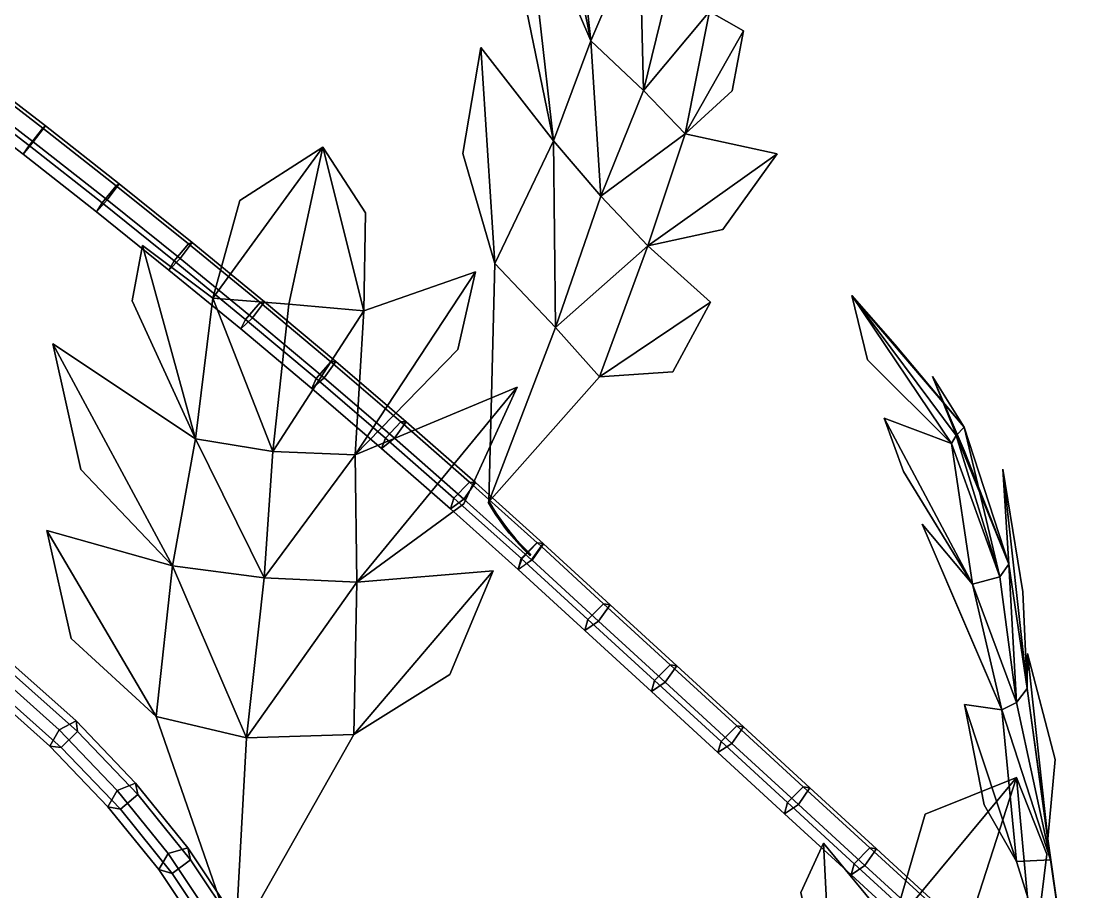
# Model space of a CAD drawing. Header units: metres. Extents: x -349 to 464, y -383 to 362.
# Drawn here: x -205.4 to -140.6, y 49.9 to 103.3 of the extents above; entities that cross this region are included whole.
import ezdxf

# ---------------------------------------------------------------- set-up
doc = ezdxf.new("R2010")
doc.units = ezdxf.units.M

msp = doc.modelspace()

# ---------------------------------------------------------------- linework, layer by layer
at = {"layer": 'Breeder_Leaf', "color": 3}
for points in [[(-170.5092, 102.0639, 264.1539), (-172.4238, 111.4343, 265.7854), (-171.8044, 114.1025, 267.9065)], [(-170.5092, 102.0639, 264.1539), (-171.8044, 114.1025, 267.9065), (-172.4238, 111.4343, 265.7854)], [(-170.5092, 102.0639, 264.1539), (-171.8044, 114.1025, 267.9065), (-167.5096, 109.044, 268.4097)], [(-170.5092, 102.0639, 264.1539), (-167.5096, 109.044, 268.4097), (-171.8044, 114.1025, 267.9065)], [(-172.7827, 95.9368, 259.7121), (-174.535, 111.4758, 260.6678), (-170.5092, 102.0639, 264.1539)], [(-172.7827, 95.9368, 259.7121), (-170.5092, 102.0639, 264.1539), (-174.535, 111.4758, 260.6678)], [(-172.7827, 95.9368, 259.7121), (-174.4127, 103.8518, 258.1812), (-174.535, 111.4758, 260.6678)], [(-172.7827, 95.9368, 259.7121), (-174.535, 111.4758, 260.6678), (-174.4127, 103.8518, 258.1812)], [(-170.5092, 102.0639, 264.1539), (-167.5096, 109.044, 268.4097), (-167.2649, 99.01799, 266.8513)], [(-170.5092, 102.0639, 264.1539), (-167.2649, 99.01799, 266.8513), (-167.5096, 109.044, 268.4097)], [(-167.5096, 109.044, 268.4097), (-165.4554, 106.4532, 271.7471), (-167.2649, 99.01799, 266.8513)], [(-167.5096, 109.044, 268.4097), (-167.2649, 99.01799, 266.8513), (-165.4554, 106.4532, 271.7471)], [(-167.2649, 99.01799, 266.8513), (-165.4554, 106.4532, 271.7471), (-163.2277, 103.8587, 274.945)], [(-167.2649, 99.01799, 266.8513), (-163.2277, 103.8587, 274.945), (-165.4554, 106.4532, 271.7471)], [(-167.2649, 99.01799, 266.8513), (-163.2277, 103.8587, 274.945), (-164.7286, 96.3611, 270.435)], [(-167.2649, 99.01799, 266.8513), (-164.7286, 96.3611, 270.435), (-163.2277, 103.8587, 274.945)], [(-163.2277, 103.8587, 274.945), (-161.1494, 102.661, 281.8307), (-164.7286, 96.3611, 270.435)], [(-163.2277, 103.8587, 274.945), (-164.7286, 96.3611, 270.435), (-161.1494, 102.661, 281.8307)], [(-161.1494, 102.661, 281.8307), (-161.8421, 98.9944, 278.5786), (-164.7286, 96.3611, 270.435)], [(-161.1494, 102.661, 281.8307), (-164.7286, 96.3611, 270.435), (-161.8421, 98.9944, 278.5786)], [(-172.7827, 95.9368, 259.7121), (-170.5092, 102.0639, 264.1539), (-169.8897, 92.5347, 263.4043)], [(-172.7827, 95.9368, 259.7121), (-169.8897, 92.5347, 263.4043), (-170.5092, 102.0639, 264.1539)], [(-170.5092, 102.0639, 264.1539), (-167.2649, 99.01799, 266.8513), (-169.8897, 92.5347, 263.4043)], [(-170.5092, 102.0639, 264.1539), (-169.8897, 92.5347, 263.4043), (-167.2649, 99.01799, 266.8513)], [(-176.3694, 88.4089, 255.4519), (-178.3441, 95.1545, 253.8791), (-177.2281, 101.6405, 255.4483)], [(-176.3694, 88.4089, 255.4519), (-177.2281, 101.6405, 255.4483), (-178.3441, 95.1545, 253.8791)], [(-176.3694, 88.4089, 255.4519), (-177.2281, 101.6405, 255.4483), (-172.7827, 95.9368, 259.7121)], [(-176.3694, 88.4089, 255.4519), (-172.7827, 95.9368, 259.7121), (-177.2281, 101.6405, 255.4483)], [(-169.8897, 92.5347, 263.4043), (-167.2649, 99.01799, 266.8513), (-164.7286, 96.3611, 270.435)], [(-169.8897, 92.5347, 263.4043), (-164.7286, 96.3611, 270.435), (-167.2649, 99.01799, 266.8513)], [(-176.3694, 88.4089, 255.4519), (-172.7827, 95.9368, 259.7121), (-172.6541, 84.494, 258.4033)], [(-176.3694, 88.4089, 255.4519), (-172.6541, 84.494, 258.4033), (-172.7827, 95.9368, 259.7121)], [(-172.7827, 95.9368, 259.7121), (-169.8897, 92.5347, 263.4043), (-172.6541, 84.494, 258.4033)], [(-172.7827, 95.9368, 259.7121), (-172.6541, 84.494, 258.4033), (-169.8897, 92.5347, 263.4043)], [(-169.8897, 92.5347, 263.4043), (-164.7286, 96.3611, 270.435), (-167.0103, 89.5067, 267.4249)], [(-169.8897, 92.5347, 263.4043), (-167.0103, 89.5067, 267.4249), (-164.7286, 96.3611, 270.435)], [(-164.7286, 96.3611, 270.435), (-159.0941, 95.1362, 279.6134), (-167.0103, 89.5067, 267.4249)], [(-164.7286, 96.3611, 270.435), (-167.0103, 89.5067, 267.4249), (-159.0941, 95.1362, 279.6134)], [(-193.6349, 86.2897, 352.2768), (-186.909, 95.5332, 355.8611), (-188.9927, 85.9202, 351.6582)], [(-193.6349, 86.2897, 352.2768), (-188.9927, 85.9202, 351.6582), (-186.909, 95.5332, 355.8611)], [(-193.6349, 86.2897, 352.2768), (-191.9812, 92.2794, 356.0591), (-186.909, 95.5332, 355.8611)], [(-193.6349, 86.2897, 352.2768), (-186.909, 95.5332, 355.8611), (-191.9812, 92.2794, 356.0591)], [(-188.9927, 85.9202, 351.6582), (-186.909, 95.5332, 355.8611), (-184.4023, 85.5271, 350.8244)], [(-188.9927, 85.9202, 351.6582), (-184.4023, 85.5271, 350.8244), (-186.909, 95.5332, 355.8611)], [(-186.909, 95.5332, 355.8611), (-184.3049, 91.5178, 353.8302), (-184.4023, 85.5271, 350.8244)], [(-186.909, 95.5332, 355.8611), (-184.4023, 85.5271, 350.8244), (-184.3049, 91.5178, 353.8302)], [(-159.0941, 95.1362, 279.6134), (-162.4104, 90.4967, 274.1893), (-167.0103, 89.5067, 267.4249)], [(-159.0941, 95.1362, 279.6134), (-167.0103, 89.5067, 267.4249), (-162.4104, 90.4967, 274.1893)], [(-172.6541, 84.494, 258.4033), (-169.8897, 92.5347, 263.4043), (-167.0103, 89.5067, 267.4249)], [(-172.6541, 84.494, 258.4033), (-167.0103, 89.5067, 267.4249), (-169.8897, 92.5347, 263.4043)], [(-194.7126, 77.6806, 353.02), (-198.5741, 86.1397, 355.7885), (-197.9419, 89.5226, 356.1866)], [(-194.7126, 77.6806, 353.02), (-197.9419, 89.5226, 356.1866), (-198.5741, 86.1397, 355.7885)], [(-194.7126, 77.6806, 353.02), (-197.9419, 89.5226, 356.1866), (-193.6349, 86.2897, 352.2768)], [(-194.7126, 77.6806, 353.02), (-193.6349, 86.2897, 352.2768), (-197.9419, 89.5226, 356.1866)], [(-172.6541, 84.494, 258.4033), (-167.0103, 89.5067, 267.4249), (-169.966, 81.4801, 263.6077)], [(-172.6541, 84.494, 258.4033), (-169.966, 81.4801, 263.6077), (-167.0103, 89.5067, 267.4249)], [(-167.0103, 89.5067, 267.4249), (-163.1676, 86.05843, 274.078), (-169.966, 81.4801, 263.6077)], [(-167.0103, 89.5067, 267.4249), (-169.966, 81.4801, 263.6077), (-163.1676, 86.05843, 274.078)], [(-176.3694, 88.4089, 255.4519), (-172.6541, 84.494, 258.4033), (-176.7498, 73.8105, 252.8835)], [(-176.3694, 88.4089, 255.4519), (-176.7498, 73.8105, 252.8835), (-172.6541, 84.494, 258.4033)], [(-184.4023, 85.5271, 350.8244), (-177.5614, 87.9014, 351.6785), (-184.9271, 76.697, 350.0763)], [(-184.4023, 85.5271, 350.8244), (-184.9271, 76.697, 350.0763), (-177.5614, 87.9014, 351.6785)], [(-177.5614, 87.9014, 351.6785), (-178.6487, 83.1442, 350.8498), (-184.9271, 76.697, 350.0763)], [(-177.5614, 87.9014, 351.6785), (-184.9271, 76.697, 350.0763), (-178.6487, 83.1442, 350.8498)], [(-194.7126, 77.6806, 353.02), (-193.6349, 86.2897, 352.2768), (-189.9636, 76.9092, 351.0375)], [(-194.7126, 77.6806, 353.02), (-189.9636, 76.9092, 351.0375), (-193.6349, 86.2897, 352.2768)], [(-193.6349, 86.2897, 352.2768), (-188.9927, 85.9202, 351.6582), (-189.9636, 76.9092, 351.0375)], [(-193.6349, 86.2897, 352.2768), (-189.9636, 76.9092, 351.0375), (-188.9927, 85.9202, 351.6582)], [(-148.4106, 77.3919, 256.1227), (-154.518, 86.4588, 261.0234), (-148.1323, 77.8809, 260.7867)], [(-148.4106, 77.3919, 256.1227), (-148.1323, 77.8809, 260.7867), (-154.518, 86.4588, 261.0234)], [(-148.4106, 77.3919, 256.1227), (-153.5508, 82.5206, 256.5616), (-154.518, 86.4588, 261.0234)], [(-148.4106, 77.3919, 256.1227), (-154.518, 86.4588, 261.0234), (-153.5508, 82.5206, 256.5616)], [(-148.1323, 77.8809, 260.7867), (-154.518, 86.4588, 261.0234), (-147.6351, 78.3893, 265.4144)], [(-148.1323, 77.8809, 260.7867), (-147.6351, 78.3893, 265.4144), (-154.518, 86.4588, 261.0234)], [(-154.518, 86.4588, 261.0234), (-151.8856, 83.4641, 264.3597), (-147.6351, 78.3893, 265.4144)], [(-154.518, 86.4588, 261.0234), (-147.6351, 78.3893, 265.4144), (-151.8856, 83.4641, 264.3597)], [(-189.9636, 76.9092, 351.0375), (-188.9927, 85.9202, 351.6582), (-184.4023, 85.5271, 350.8244)], [(-189.9636, 76.9092, 351.0375), (-184.4023, 85.5271, 350.8244), (-188.9927, 85.9202, 351.6582)], [(-163.1676, 86.05843, 274.078), (-165.4739, 81.7806, 269.1899), (-169.966, 81.4801, 263.6077)], [(-163.1676, 86.05843, 274.078), (-169.966, 81.4801, 263.6077), (-165.4739, 81.7806, 269.1899)], [(-189.9636, 76.9092, 351.0375), (-184.4023, 85.5271, 350.8244), (-184.9271, 76.697, 350.0763)], [(-189.9636, 76.9092, 351.0375), (-184.9271, 76.697, 350.0763), (-184.4023, 85.5271, 350.8244)], [(-176.7498, 73.8105, 252.8835), (-172.6541, 84.494, 258.4033), (-169.966, 81.4801, 263.6077)], [(-176.7498, 73.8105, 252.8835), (-169.966, 81.4801, 263.6077), (-172.6541, 84.494, 258.4033)], [(-196.1067, 69.9028, 353.0573), (-203.4404, 83.5041, 355.6386), (-194.7126, 77.6806, 353.02)], [(-196.1067, 69.9028, 353.0573), (-194.7126, 77.6806, 353.02), (-203.4404, 83.5041, 355.6386)], [(-196.1067, 69.9028, 353.0573), (-201.7207, 75.7989, 354.2257), (-203.4404, 83.5041, 355.6386)], [(-196.1067, 69.9028, 353.0573), (-203.4404, 83.5041, 355.6386), (-201.7207, 75.7989, 354.2257)], [(-147.6351, 78.3893, 265.4144), (-149.5843, 81.5055, 271.7117), (-144.9138, 69.998, 266.4083)], [(-147.6351, 78.3893, 265.4144), (-144.9138, 69.998, 266.4083), (-149.5843, 81.5055, 271.7117)], [(-149.5843, 81.5055, 271.7117), (-147.6347, 76.962, 271.4762), (-144.9138, 69.998, 266.4083)], [(-149.5843, 81.5055, 271.7117), (-144.9138, 69.998, 266.4083), (-147.6347, 76.962, 271.4762)], [(-184.9271, 76.697, 350.0763), (-175.0171, 80.8375, 348.614), (-184.8168, 68.8945, 350.6748)], [(-184.9271, 76.697, 350.0763), (-184.8168, 68.8945, 350.6748), (-175.0171, 80.8375, 348.614)], [(-175.0171, 80.8375, 348.614), (-178.2765, 73.7029, 349.261), (-184.8168, 68.8945, 350.6748)], [(-175.0171, 80.8375, 348.614), (-184.8168, 68.8945, 350.6748), (-178.2765, 73.7029, 349.261)], [(-147.1388, 68.7838, 256.4602), (-152.5473, 78.942, 251.1455), (-148.4106, 77.3919, 256.1227)], [(-147.1388, 68.7838, 256.4602), (-148.4106, 77.3919, 256.1227), (-152.5473, 78.942, 251.1455)], [(-147.1388, 68.7838, 256.4602), (-151.359, 75.688, 251.1074), (-152.5473, 78.942, 251.1455)], [(-147.1388, 68.7838, 256.4602), (-152.5473, 78.942, 251.1455), (-151.359, 75.688, 251.1074)], [(-148.4106, 77.3919, 256.1227), (-148.1323, 77.8809, 260.7867), (-145.4561, 69.219, 261.3651)], [(-148.4106, 77.3919, 256.1227), (-145.4561, 69.219, 261.3651), (-148.1323, 77.8809, 260.7867)], [(-145.4561, 69.219, 261.3651), (-148.1323, 77.8809, 260.7867), (-147.6351, 78.3893, 265.4144)], [(-145.4561, 69.219, 261.3651), (-147.6351, 78.3893, 265.4144), (-148.1323, 77.8809, 260.7867)], [(-145.4561, 69.219, 261.3651), (-147.6351, 78.3893, 265.4144), (-144.9138, 69.998, 266.4083)], [(-145.4561, 69.219, 261.3651), (-144.9138, 69.998, 266.4083), (-147.6351, 78.3893, 265.4144)], [(-196.1067, 69.9028, 353.0573), (-194.7126, 77.6806, 353.02), (-190.5016, 69.1663, 351.7859)], [(-196.1067, 69.9028, 353.0573), (-190.5016, 69.1663, 351.7859), (-194.7126, 77.6806, 353.02)], [(-194.7126, 77.6806, 353.02), (-189.9636, 76.9092, 351.0375), (-190.5016, 69.1663, 351.7859)], [(-194.7126, 77.6806, 353.02), (-190.5016, 69.1663, 351.7859), (-189.9636, 76.9092, 351.0375)], [(-147.1388, 68.7838, 256.4602), (-148.4106, 77.3919, 256.1227), (-145.4561, 69.219, 261.3651)], [(-147.1388, 68.7838, 256.4602), (-145.4561, 69.219, 261.3651), (-148.4106, 77.3919, 256.1227)], [(-190.5016, 69.1663, 351.7859), (-189.9636, 76.9092, 351.0375), (-184.9271, 76.697, 350.0763)], [(-190.5016, 69.1663, 351.7859), (-184.9271, 76.697, 350.0763), (-189.9636, 76.9092, 351.0375)], [(-190.5016, 69.1663, 351.7859), (-184.9271, 76.697, 350.0763), (-184.8168, 68.8945, 350.6748)], [(-190.5016, 69.1663, 351.7859), (-184.8168, 68.8945, 350.6748), (-184.9271, 76.697, 350.0763)], [(-144.9138, 69.998, 266.4083), (-145.2698, 75.8118, 275.5496), (-143.783, 62.3779, 267.7884)], [(-144.9138, 69.998, 266.4083), (-143.783, 62.3779, 267.7884), (-145.2698, 75.8118, 275.5496)], [(-145.2698, 75.8118, 275.5496), (-144.0401, 68.3137, 273.4977), (-143.783, 62.3779, 267.7884)], [(-145.2698, 75.8118, 275.5496), (-143.783, 62.3779, 267.7884), (-144.0401, 68.3137, 273.4977)], [(-197.1221, 60.6792, 354.3136), (-203.8119, 72.0548, 355.6015), (-196.1067, 69.9028, 353.0573)], [(-197.1221, 60.6792, 354.3136), (-196.1067, 69.9028, 353.0573), (-203.8119, 72.0548, 355.6015)], [(-197.1221, 60.6792, 354.3136), (-202.3215, 65.4565, 355.7351), (-203.8119, 72.0548, 355.6015)], [(-197.1221, 60.6792, 354.3136), (-203.8119, 72.0548, 355.6015), (-202.3215, 65.4565, 355.7351)], [(-145.3372, 61.09048, 256.3831), (-150.2082, 72.4556, 246.7627), (-147.1388, 68.7838, 256.4602)], [(-145.3372, 61.09048, 256.3831), (-147.1388, 68.7838, 256.4602), (-150.2082, 72.4556, 246.7627)], [(-145.3372, 61.09048, 256.3831), (-147.2848, 65.6382, 249.8125), (-150.2082, 72.4556, 246.7627)], [(-145.3372, 61.09048, 256.3831), (-150.2082, 72.4556, 246.7627), (-147.2848, 65.6382, 249.8125)], [(-197.1221, 60.6792, 354.3136), (-196.1067, 69.9028, 353.0573), (-191.5884, 59.3637, 351.9711)], [(-197.1221, 60.6792, 354.3136), (-191.5884, 59.3637, 351.9711), (-196.1067, 69.9028, 353.0573)], [(-196.1067, 69.9028, 353.0573), (-190.5016, 69.1663, 351.7859), (-191.5884, 59.3637, 351.9711)], [(-196.1067, 69.9028, 353.0573), (-191.5884, 59.3637, 351.9711), (-190.5016, 69.1663, 351.7859)], [(-184.8168, 68.8945, 350.6748), (-176.4776, 69.6016, 349.7376), (-185.0197, 59.5679, 351.5161)], [(-184.8168, 68.8945, 350.6748), (-185.0197, 59.5679, 351.5161), (-176.4776, 69.6016, 349.7376)], [(-176.4776, 69.6016, 349.7376), (-179.1369, 63.2425, 349.6942), (-185.0197, 59.5679, 351.5161)], [(-176.4776, 69.6016, 349.7376), (-185.0197, 59.5679, 351.5161), (-179.1369, 63.2425, 349.6942)], [(-144.4275, 61.5234, 262.0893), (-145.4561, 69.219, 261.3651), (-144.9138, 69.998, 266.4083)], [(-144.4275, 61.5234, 262.0893), (-144.9138, 69.998, 266.4083), (-145.4561, 69.219, 261.3651)], [(-144.4275, 61.5234, 262.0893), (-144.9138, 69.998, 266.4083), (-143.783, 62.3779, 267.7884)], [(-144.4275, 61.5234, 262.0893), (-143.783, 62.3779, 267.7884), (-144.9138, 69.998, 266.4083)], [(-191.5884, 59.3637, 351.9711), (-190.5016, 69.1663, 351.7859), (-184.8168, 68.8945, 350.6748)], [(-191.5884, 59.3637, 351.9711), (-184.8168, 68.8945, 350.6748), (-190.5016, 69.1663, 351.7859)], [(-191.5884, 59.3637, 351.9711), (-184.8168, 68.8945, 350.6748), (-185.0197, 59.5679, 351.5161)], [(-191.5884, 59.3637, 351.9711), (-185.0197, 59.5679, 351.5161), (-184.8168, 68.8945, 350.6748)], [(-147.1388, 68.7838, 256.4602), (-145.4561, 69.219, 261.3651), (-144.4275, 61.5234, 262.0893)], [(-147.1388, 68.7838, 256.4602), (-144.4275, 61.5234, 262.0893), (-145.4561, 69.219, 261.3651)], [(-145.3372, 61.09048, 256.3831), (-147.1388, 68.7838, 256.4602), (-144.4275, 61.5234, 262.0893)], [(-145.3372, 61.09048, 256.3831), (-144.4275, 61.5234, 262.0893), (-147.1388, 68.7838, 256.4602)], [(-143.783, 62.3779, 267.7884), (-143.7545, 64.5334, 275.9292), (-142.5243, 53.1897, 269.102)], [(-143.783, 62.3779, 267.7884), (-142.5243, 53.1897, 269.102), (-143.7545, 64.5334, 275.9292)], [(-143.7545, 64.5334, 275.9292), (-142.0773, 58.03127, 274.3735), (-142.5243, 53.1897, 269.102)], [(-143.7545, 64.5334, 275.9292), (-142.5243, 53.1897, 269.102), (-142.0773, 58.03127, 274.3735)], [(-142.3494, 51.8965, 262.645), (-144.4275, 61.5234, 262.0893), (-143.783, 62.3779, 267.7884)], [(-142.3494, 51.8965, 262.645), (-143.783, 62.3779, 267.7884), (-144.4275, 61.5234, 262.0893)], [(-142.3494, 51.8965, 262.645), (-143.783, 62.3779, 267.7884), (-142.5243, 53.1897, 269.102)], [(-142.3494, 51.8965, 262.645), (-142.5243, 53.1897, 269.102), (-143.783, 62.3779, 267.7884)], [(-144.4337, 51.7823, 256.8585), (-147.6129, 61.4056, 248.3087), (-145.3372, 61.09048, 256.3831)], [(-144.4337, 51.7823, 256.8585), (-145.3372, 61.09048, 256.3831), (-147.6129, 61.4056, 248.3087)], [(-144.4337, 51.7823, 256.8585), (-146.4163, 55.2588, 250.8702), (-147.6129, 61.4056, 248.3087)], [(-144.4337, 51.7823, 256.8585), (-147.6129, 61.4056, 248.3087), (-146.4163, 55.2588, 250.8702)], [(-145.3372, 61.09048, 256.3831), (-144.4275, 61.5234, 262.0893), (-142.3494, 51.8965, 262.645)], [(-145.3372, 61.09048, 256.3831), (-142.3494, 51.8965, 262.645), (-144.4275, 61.5234, 262.0893)], [(-144.4337, 51.7823, 256.8585), (-145.3372, 61.09048, 256.3831), (-142.3494, 51.8965, 262.645)], [(-144.4337, 51.7823, 256.8585), (-142.3494, 51.8965, 262.645), (-145.3372, 61.09048, 256.3831)], [(-197.1221, 60.6792, 354.3136), (-191.5884, 59.3637, 351.9711), (-192.2677, 46.7251, 353.0601)], [(-197.1221, 60.6792, 354.3136), (-192.2677, 46.7251, 353.0601), (-191.5884, 59.3637, 351.9711)], [(-192.2677, 46.7251, 353.0601), (-191.5884, 59.3637, 351.9711), (-185.0197, 59.5679, 351.5161)], [(-192.2677, 46.7251, 353.0601), (-185.0197, 59.5679, 351.5161), (-191.5884, 59.3637, 351.9711)], [(-152.0193, 47.7826, 311.6506), (-144.4455, 56.9386, 313.1777), (-147.7146, 46.754, 313.2258)], [(-152.0193, 47.7826, 311.6506), (-147.7146, 46.754, 313.2258), (-144.4455, 56.9386, 313.1777)], [(-152.0193, 47.7826, 311.6506), (-150.0227, 54.6994, 312.6943), (-144.4455, 56.9386, 313.1777)], [(-152.0193, 47.7826, 311.6506), (-144.4455, 56.9386, 313.1777), (-150.0227, 54.6994, 312.6943)], [(-147.7146, 46.754, 313.2258), (-144.4455, 56.9386, 313.1777), (-143.3964, 45.5986, 314.6185)], [(-147.7146, 46.754, 313.2258), (-143.3964, 45.5986, 314.6185), (-144.4455, 56.9386, 313.1777)], [(-144.4455, 56.9386, 313.1777), (-142.5704, 52.2472, 314.4039), (-143.3964, 45.5986, 314.6185)], [(-144.4455, 56.9386, 313.1777), (-143.3964, 45.5986, 314.6185), (-142.5704, 52.2472, 314.4039)], [(-140.559, 39.3962, 264.0295), (-142.3494, 51.8965, 262.645), (-142.5243, 53.1897, 269.102)], [(-140.559, 39.3962, 264.0295), (-142.5243, 53.1897, 269.102), (-142.3494, 51.8965, 262.645)], [(-155.6374, 40.923, 315.6111), (-157.6416, 49.8882, 312.4905), (-156.2458, 52.9224, 311.5702)], [(-155.6374, 40.923, 315.6111), (-156.2458, 52.9224, 311.5702), (-157.6416, 49.8882, 312.4905)], [(-155.6374, 40.923, 315.6111), (-156.2458, 52.9224, 311.5702), (-152.0193, 47.7826, 311.6506)], [(-155.6374, 40.923, 315.6111), (-152.0193, 47.7826, 311.6506), (-156.2458, 52.9224, 311.5702)], [(-144.4337, 51.7823, 256.8585), (-142.3494, 51.8965, 262.645), (-140.559, 39.3962, 264.0295)], [(-144.4337, 51.7823, 256.8585), (-140.559, 39.3962, 264.0295), (-142.3494, 51.8965, 262.645)]]:
    msp.add_3dface(points, dxfattribs=at)
at = {"layer": 'Breeder_Petiole', "color": 3}
for points in [[(-204.8908, 95.6352, 248.7337), (-209.3912, 99.09285, 248.7871), (-208.5637, 100.1731, 248.5602), (-204.0459, 96.7019, 248.5066)], [(-203.8901, 96.8479, 247.1436), (-208.445, 100.3485, 247.1969), (-209.1979, 99.3782, 246.5686), (-204.6372, 95.8728, 246.5157)], [(-204.0459, 96.7019, 248.5066), (-208.5637, 100.1731, 248.5602), (-208.445, 100.3485, 247.1969), (-203.8901, 96.8479, 247.1436)], [(-204.6372, 95.8728, 246.5157), (-209.1979, 99.3782, 246.5686), (-209.7891, 98.5941, 247.5376), (-205.2617, 95.115, 247.4848)], [(-205.2617, 95.115, 247.4848), (-209.7891, 98.5941, 247.5376), (-209.3912, 99.09285, 248.7871), (-204.8908, 95.6352, 248.7337)], [(-200.4287, 92.1304, 248.8678), (-204.8908, 95.6352, 248.7337), (-204.0459, 96.7019, 248.5066), (-199.5666, 93.1834, 248.6411)], [(-199.3741, 93.2997, 247.28), (-203.8901, 96.8479, 247.1436), (-204.6372, 95.8728, 246.5157), (-200.1153, 92.3197, 246.6528)], [(-199.5666, 93.1834, 248.6411), (-204.0459, 96.7019, 248.5066), (-203.8901, 96.8479, 247.1436), (-199.3741, 93.2997, 247.28)], [(-200.1153, 92.3197, 246.6528), (-204.6372, 95.8728, 246.5157), (-205.2617, 95.115, 247.4848), (-200.7729, 91.5886, 247.6204)], [(-200.7729, 91.5886, 247.6204), (-205.2617, 95.115, 247.4848), (-204.8908, 95.6352, 248.7337), (-200.4287, 92.1304, 248.8678)], [(-196.0102, 88.5829, 249.1891), (-200.4287, 92.1304, 248.8678), (-199.5666, 93.1834, 248.6411), (-195.1311, 89.6219, 248.9636)], [(-194.9022, 89.7081, 247.6059), (-199.3741, 93.2997, 247.28), (-200.1153, 92.3197, 246.6528), (-195.6377, 88.7233, 246.9796)], [(-195.1311, 89.6219, 248.9636), (-199.5666, 93.1834, 248.6411), (-199.3741, 93.2997, 247.28), (-194.9022, 89.7081, 247.6059)], [(-195.6377, 88.7233, 246.9796), (-200.1153, 92.3197, 246.6528), (-200.7729, 91.5886, 247.6204), (-196.328, 88.01915, 247.9444)], [(-196.328, 88.01915, 247.9444), (-200.7729, 91.5886, 247.6204), (-200.4287, 92.1304, 248.8678), (-196.0102, 88.5829, 249.1891)], [(-191.6406, 84.9967, 249.6973), (-196.0102, 88.5829, 249.1891), (-195.1311, 89.6219, 248.9636), (-190.7447, 86.02171, 249.4738)], [(-190.4798, 86.07764, 248.121), (-194.9022, 89.7081, 247.6059), (-195.6377, 88.7233, 246.9796), (-191.2097, 85.08782, 247.4959)], [(-190.7447, 86.02171, 249.4738), (-195.1311, 89.6219, 248.9636), (-194.9022, 89.7081, 247.6059), (-190.4798, 86.07764, 248.121)], [(-191.2097, 85.08782, 247.4959), (-195.6377, 88.7233, 246.9796), (-196.328, 88.01915, 247.9444), (-191.9324, 84.4109, 248.4564)], [(-191.9324, 84.4109, 248.4564), (-196.328, 88.01915, 247.9444), (-196.0102, 88.5829, 249.1891), (-191.6406, 84.9967, 249.6973)], [(-187.3252, 81.3765, 250.3918), (-191.6406, 84.9967, 249.6973), (-190.7447, 86.02171, 249.4738), (-186.4126, 82.3872, 250.1709)], [(-186.1123, 82.4125, 248.8246), (-190.4798, 86.07764, 248.121), (-191.2097, 85.08782, 247.4959), (-186.8366, 81.4177, 248.2009)], [(-186.4126, 82.3872, 250.1709), (-190.7447, 86.02171, 249.4738), (-190.4798, 86.07764, 248.121), (-186.1123, 82.4125, 248.8246)], [(-186.8366, 81.4177, 248.2009), (-191.2097, 85.08782, 247.4959), (-191.9324, 84.4109, 248.4564), (-187.5912, 80.7683, 249.1559)], [(-187.5912, 80.7683, 249.1559), (-191.9324, 84.4109, 248.4564), (-191.6406, 84.9967, 249.6973), (-187.3252, 81.3765, 250.3918)], [(-183.0691, 77.7264, 251.2717), (-187.3252, 81.3765, 250.3918), (-186.4126, 82.3872, 250.1709), (-182.14, 78.7228, 251.0542)], [(-181.8049, 78.7173, 249.716), (-186.1123, 82.4125, 248.8246), (-186.8366, 81.4177, 248.2009), (-182.5237, 77.7175, 249.0939)], [(-182.14, 78.7228, 251.0542), (-186.4126, 82.3872, 250.1709), (-186.1123, 82.4125, 248.8246), (-181.8049, 78.7173, 249.716)], [(-182.5237, 77.7175, 249.0939), (-186.8366, 81.4177, 248.2009), (-187.5912, 80.7683, 249.1559), (-183.3098, 77.09578, 250.0419)], [(-183.3098, 77.09578, 250.0419), (-187.5912, 80.7683, 249.1559), (-187.3252, 81.3765, 250.3918), (-183.0691, 77.7264, 251.2717)], [(-178.8774, 74.05114, 252.3361), (-183.0691, 77.7264, 251.2717), (-182.14, 78.7228, 251.0542), (-177.9322, 75.03308, 252.1227)], [(-177.5626, 74.9965, 250.794), (-181.8049, 78.7173, 249.716), (-182.5237, 77.7175, 249.0939), (-178.276, 73.9917, 250.1739)], [(-177.9322, 75.03308, 252.1227), (-182.14, 78.7228, 251.0542), (-181.8049, 78.7173, 249.716), (-177.5626, 74.9965, 250.794)], [(-179.0931, 73.3978, 251.1135), (-183.3098, 77.09578, 250.0419), (-183.0691, 77.7264, 251.2717), (-178.8774, 74.05114, 252.3361)], [(-178.276, 73.9917, 250.1739), (-182.5237, 77.7175, 249.0939), (-183.3098, 77.09578, 250.0419), (-179.0931, 73.3978, 251.1135)], [(-174.7262, 70.3283, 253.593), (-178.8774, 74.05114, 252.3361), (-177.9322, 75.03308, 252.1227), (-173.7809, 71.3102, 253.3795)], [(-173.4114, 71.2737, 252.0509), (-177.5626, 74.9965, 250.794), (-178.276, 73.9917, 250.1739), (-174.1248, 70.2688, 251.4308)], [(-173.7809, 71.3102, 253.3795), (-177.9322, 75.03308, 252.1227), (-177.5626, 74.9965, 250.794), (-173.4114, 71.2737, 252.0509)], [(-174.9419, 69.6749, 252.3704), (-179.0931, 73.3978, 251.1135), (-178.8774, 74.05114, 252.3361), (-174.7262, 70.3283, 253.593)], [(-174.1248, 70.2688, 251.4308), (-178.276, 73.9917, 250.1739), (-179.0931, 73.3978, 251.1135), (-174.9419, 69.6749, 252.3704)], [(-176.5362, 73.436, 252.6909), (-176.7614, 73.8183, 252.848), (-176.7833, 73.7932, 252.8777), (-176.5585, 73.4117, 252.7209)], [(-176.5585, 73.4117, 252.7209), (-176.7833, 73.7932, 252.8777), (-176.7585, 73.7922, 252.9157), (-176.5354, 73.4134, 252.7599)], [(-176.4998, 73.4525, 252.7107), (-176.7237, 73.8327, 252.867), (-176.7614, 73.8183, 252.848), (-176.5362, 73.436, 252.6909)], [(-176.5354, 73.4134, 252.7599), (-176.7585, 73.7922, 252.9157), (-176.7219, 73.8166, 252.9086), (-176.4993, 73.4387, 252.7531)], [(-176.4993, 73.4387, 252.7531), (-176.7219, 73.8166, 252.9086), (-176.7237, 73.8327, 252.867), (-176.4998, 73.4525, 252.7107)], [(-176.2927, 73.05398, 252.5629), (-176.5362, 73.436, 252.6909), (-176.5585, 73.4117, 252.7209), (-176.3158, 73.03031, 252.5934)], [(-176.3158, 73.03031, 252.5934), (-176.5585, 73.4117, 252.7209), (-176.5354, 73.4134, 252.7599), (-176.2943, 73.03474, 252.6335)], [(-176.2575, 73.07286, 252.5835), (-176.4998, 73.4525, 252.7107), (-176.5362, 73.436, 252.6909), (-176.2927, 73.05398, 252.5629)], [(-176.2943, 73.03474, 252.6335), (-176.5354, 73.4134, 252.7599), (-176.4993, 73.4387, 252.7531), (-176.2585, 73.06104, 252.6269)], [(-176.2585, 73.06104, 252.6269), (-176.4993, 73.4387, 252.7531), (-176.4998, 73.4525, 252.7107), (-176.2575, 73.07286, 252.5835)], [(-176.0323, 72.6742, 252.4651), (-176.2927, 73.05398, 252.5629), (-176.3158, 73.03031, 252.5934), (-176.0561, 72.6512, 252.496)], [(-176.0561, 72.6512, 252.496), (-176.3158, 73.03031, 252.5934), (-176.2943, 73.03474, 252.6335), (-176.0364, 72.6583, 252.537)], [(-176.0364, 72.6583, 252.537), (-176.2943, 73.03474, 252.6335), (-176.2585, 73.06104, 252.6269), (-176.0008, 72.6857, 252.5305)], [(-175.9983, 72.6954, 252.4863), (-176.2575, 73.07286, 252.5835), (-176.2927, 73.05398, 252.5629), (-176.0323, 72.6742, 252.4651)], [(-176.0008, 72.6857, 252.5305), (-176.2585, 73.06104, 252.6269), (-176.2575, 73.07286, 252.5835), (-175.9983, 72.6954, 252.4863)], [(-175.7562, 72.2988, 252.3979), (-176.0323, 72.6742, 252.4651), (-176.0561, 72.6512, 252.496), (-175.7809, 72.2764, 252.4291)], [(-175.7809, 72.2764, 252.4291), (-176.0561, 72.6512, 252.496), (-176.0364, 72.6583, 252.537), (-175.763, 72.2864, 252.4708)], [(-175.763, 72.2864, 252.4708), (-176.0364, 72.6583, 252.537), (-176.0008, 72.6857, 252.5305), (-175.7278, 72.3147, 252.4643)], [(-175.7236, 72.3224, 252.4195), (-175.9983, 72.6954, 252.4863), (-176.0323, 72.6742, 252.4651), (-175.7562, 72.2988, 252.3979)], [(-175.7278, 72.3147, 252.4643), (-176.0008, 72.6857, 252.5305), (-175.9983, 72.6954, 252.4863), (-175.7236, 72.3224, 252.4195)], [(-175.4661, 71.9298, 252.3616), (-175.7562, 72.2988, 252.3979), (-175.7809, 72.2764, 252.4291), (-175.4915, 71.908, 252.3932)], [(-175.4915, 71.908, 252.3932), (-175.7809, 72.2764, 252.4291), (-175.763, 72.2864, 252.4708), (-175.4758, 71.9207, 252.4353)], [(-175.4758, 71.9207, 252.4353), (-175.763, 72.2864, 252.4708), (-175.7278, 72.3147, 252.4643), (-175.4409, 71.9501, 252.4289)], [(-175.435, 71.9557, 252.3836), (-175.7236, 72.3224, 252.4195), (-175.7562, 72.2988, 252.3979), (-175.4661, 71.9298, 252.3616)], [(-175.4409, 71.9501, 252.4289), (-175.7278, 72.3147, 252.4643), (-175.7236, 72.3224, 252.4195), (-175.435, 71.9557, 252.3836)], [(-175.1761, 71.5635, 252.4308), (-175.4758, 71.9207, 252.4353), (-175.4409, 71.9501, 252.4289), (-175.1416, 71.5938, 252.4243)], [(-175.1338, 71.5974, 252.3787), (-175.435, 71.9557, 252.3836), (-175.4661, 71.9298, 252.3616), (-175.1634, 71.5693, 252.3566)], [(-175.1416, 71.5938, 252.4243), (-175.4409, 71.9501, 252.4289), (-175.435, 71.9557, 252.3836), (-175.1338, 71.5974, 252.3787)], [(-175.1634, 71.5693, 252.3566), (-175.4661, 71.9298, 252.3616), (-175.4915, 71.908, 252.3932), (-175.1897, 71.5481, 252.3884)], [(-175.1897, 71.5481, 252.3884), (-175.4915, 71.908, 252.3932), (-175.4758, 71.9207, 252.4353), (-175.1761, 71.5635, 252.4308)], [(-174.8498, 71.219, 252.3828), (-175.1634, 71.5693, 252.3566), (-175.1897, 71.5481, 252.3884), (-174.8771, 71.1984, 252.4147)], [(-174.8771, 71.1984, 252.4147), (-175.1897, 71.5481, 252.3884), (-175.1761, 71.5635, 252.4308), (-174.8657, 71.2165, 252.4572)], [(-174.8657, 71.2165, 252.4572), (-175.1761, 71.5635, 252.4308), (-175.1416, 71.5938, 252.4243), (-174.8317, 71.2479, 252.4505)], [(-174.8219, 71.2494, 252.4048), (-175.1338, 71.5974, 252.3787), (-175.1634, 71.5693, 252.3566), (-174.8498, 71.219, 252.3828)], [(-174.8317, 71.2479, 252.4505), (-175.1416, 71.5938, 252.4243), (-175.1338, 71.5974, 252.3787), (-174.8219, 71.2494, 252.4048)], [(-170.6787, 66.6156, 255.0235), (-174.7551, 70.3549, 253.5836), (-173.794, 71.3223, 253.375), (-169.7176, 67.5831, 254.8148)], [(-169.7176, 67.5831, 254.8148), (-173.794, 71.3223, 253.375), (-173.3907, 71.2546, 252.0574), (-169.3143, 67.5154, 253.4973)], [(-174.5271, 70.881, 252.4402), (-174.8498, 71.219, 252.3828), (-174.8771, 71.1984, 252.4147), (-174.5552, 70.861, 252.4721)], [(-174.5552, 70.861, 252.4721), (-174.8771, 71.1984, 252.4147), (-174.8657, 71.2165, 252.4572), (-174.5462, 70.8817, 252.5144)], [(-174.5462, 70.8817, 252.5144), (-174.8657, 71.2165, 252.4572), (-174.8317, 71.2479, 252.4505), (-174.5127, 70.914, 252.5075)], [(-174.5009, 70.9136, 252.4619), (-174.8219, 71.2494, 252.4048), (-174.8498, 71.219, 252.3828), (-174.5271, 70.881, 252.4402)], [(-174.5127, 70.914, 252.5075), (-174.8317, 71.2479, 252.4505), (-174.8219, 71.2494, 252.4048), (-174.5009, 70.9136, 252.4619)], [(-174.2273, 70.5388, 252.5599), (-174.5552, 70.861, 252.4721), (-174.5462, 70.8817, 252.5144), (-174.2182, 70.5597, 252.6024)], [(-174.1989, 70.559, 252.5277), (-174.5271, 70.881, 252.4402), (-174.5552, 70.861, 252.4721), (-174.2273, 70.5388, 252.5599)], [(-174.2182, 70.5597, 252.6024), (-174.5462, 70.8817, 252.5144), (-174.5127, 70.914, 252.5075), (-174.1844, 70.5923, 252.5955)], [(-174.1725, 70.5918, 252.5495), (-174.5009, 70.9136, 252.4619), (-174.5271, 70.881, 252.4402), (-174.1989, 70.559, 252.5277)], [(-174.1844, 70.5923, 252.5955), (-174.5127, 70.914, 252.5075), (-174.5009, 70.9136, 252.4619), (-174.1725, 70.5918, 252.5495)], [(-169.3143, 67.5154, 253.4973), (-173.3907, 71.2546, 252.0574), (-174.0988, 70.2447, 251.4394), (-170.0224, 66.5055, 252.8793)], [(-170.87, 65.9396, 253.8092), (-174.9463, 69.6789, 252.3693), (-174.7551, 70.3549, 253.5836), (-170.6787, 66.6156, 255.0235)], [(-170.0224, 66.5055, 252.8793), (-174.0988, 70.2447, 251.4394), (-174.9463, 69.6789, 252.3693), (-170.87, 65.9396, 253.8092)], [(-166.6024, 62.8763, 256.4633), (-170.6787, 66.6156, 255.0235), (-169.7176, 67.5831, 254.8148), (-165.6413, 63.8438, 256.2547)], [(-165.238, 63.7761, 254.9371), (-169.3143, 67.5154, 253.4973), (-170.0224, 66.5055, 252.8793), (-165.9461, 62.7662, 254.3191)], [(-165.6413, 63.8438, 256.2547), (-169.7176, 67.5831, 254.8148), (-169.3143, 67.5154, 253.4973), (-165.238, 63.7761, 254.9371)], [(-166.7936, 62.2003, 255.249), (-170.87, 65.9396, 253.8092), (-170.6787, 66.6156, 255.0235), (-166.6024, 62.8763, 256.4633)], [(-165.9461, 62.7662, 254.3191), (-170.0224, 66.5055, 252.8793), (-170.87, 65.9396, 253.8092), (-166.7936, 62.2003, 255.249)], [(-202.0129, 60.4079, 361.4095), (-206.0659, 64.02102, 363.364), (-207.0095, 63.3803, 362.5879), (-203.0519, 59.8561, 360.6889)], [(-201.9256, 59.7479, 362.6177), (-206.0257, 63.4012, 364.5959), (-206.0659, 64.02102, 363.364), (-202.0129, 60.4079, 361.4095)], [(-162.5261, 59.1371, 257.9032), (-166.6024, 62.8763, 256.4633), (-165.6413, 63.8438, 256.2547), (-161.5649, 60.1045, 257.6945)], [(-161.1616, 60.03684, 256.377), (-165.238, 63.7761, 254.9371), (-165.9461, 62.7662, 254.3191), (-161.8698, 59.02693, 255.759)], [(-161.5649, 60.1045, 257.6945), (-165.6413, 63.8438, 256.2547), (-165.238, 63.7761, 254.9371), (-161.1616, 60.03684, 256.377)], [(-203.0519, 59.8561, 360.6889), (-207.0095, 63.3803, 362.5879), (-207.5612, 62.3586, 363.3329), (-203.6165, 58.8498, 361.4452)], [(-202.9317, 58.7704, 362.6402), (-206.9637, 62.3583, 364.5764), (-206.0257, 63.4012, 364.5959), (-201.9256, 59.7479, 362.6177)], [(-162.7173, 58.461, 256.6889), (-166.7936, 62.2003, 255.249), (-166.6024, 62.8763, 256.4633), (-162.5261, 59.1371, 257.9032)], [(-203.6165, 58.8498, 361.4452), (-207.5612, 62.3586, 363.3329), (-206.9637, 62.3583, 364.5764), (-202.9317, 58.7704, 362.6402)], [(-161.8698, 59.02693, 255.759), (-165.9461, 62.7662, 254.3191), (-166.7936, 62.2003, 255.249), (-162.7173, 58.461, 256.6889)], [(-198.3687, 56.599, 359.0613), (-202.0129, 60.4079, 361.4095), (-203.0519, 59.8561, 360.6889), (-199.4925, 56.1403, 358.4057)], [(-198.2392, 55.8965, 360.2415), (-201.9256, 59.7479, 362.6177), (-202.0129, 60.4079, 361.4095), (-198.3687, 56.599, 359.0613)], [(-199.4925, 56.1403, 358.4057), (-203.0519, 59.8561, 360.6889), (-203.6165, 58.8498, 361.4452), (-200.0681, 55.15, 359.1746)], [(-199.3053, 54.9874, 360.3126), (-202.9317, 58.7704, 362.6402), (-201.9256, 59.7479, 362.6177), (-198.2392, 55.8965, 360.2415)], [(-158.4497, 55.3978, 259.343), (-162.5261, 59.1371, 257.9032), (-161.5649, 60.1045, 257.6945), (-157.4886, 56.3652, 259.1344)], [(-157.0853, 56.2975, 257.8169), (-161.1616, 60.03684, 256.377), (-161.8698, 59.02693, 255.759), (-157.7934, 55.2876, 257.1989)], [(-157.4886, 56.3652, 259.1344), (-161.5649, 60.1045, 257.6945), (-161.1616, 60.03684, 256.377), (-157.0853, 56.2975, 257.8169)], [(-158.641, 54.7217, 258.1288), (-162.7173, 58.461, 256.6889), (-162.5261, 59.1371, 257.9032), (-158.4497, 55.3978, 259.343)], [(-157.7934, 55.2876, 257.1989), (-161.8698, 59.02693, 255.759), (-162.7173, 58.461, 256.6889), (-158.641, 54.7217, 258.1288)], [(-200.0681, 55.15, 359.1746), (-203.6165, 58.8498, 361.4452), (-202.9317, 58.7704, 362.6402), (-199.3053, 54.9874, 360.3126)], [(-195.1733, 52.6343, 356.346), (-198.3687, 56.599, 359.0613), (-199.4925, 56.1403, 358.4057), (-196.3705, 52.2721, 355.764)], [(-195.0067, 51.8874, 357.4939), (-198.2392, 55.8965, 360.2415), (-198.3687, 56.599, 359.0613), (-195.1733, 52.6343, 356.346)], [(-196.3705, 52.2721, 355.764), (-199.4925, 56.1403, 358.4057), (-200.0681, 55.15, 359.1746), (-196.9549, 51.2979, 356.5468)], [(-196.1244, 51.04911, 357.6199), (-199.3053, 54.9874, 360.3126), (-198.2392, 55.8965, 360.2415), (-195.0067, 51.8874, 357.4939)], [(-154.3734, 51.6585, 260.7829), (-158.4497, 55.3978, 259.343), (-157.4886, 56.3652, 259.1344), (-153.4123, 52.6259, 260.5743)], [(-153.009, 52.5582, 259.2567), (-157.0853, 56.2975, 257.8169), (-157.7934, 55.2876, 257.1989), (-153.7171, 51.5483, 258.6388)], [(-153.4123, 52.6259, 260.5743), (-157.4886, 56.3652, 259.1344), (-157.0853, 56.2975, 257.8169), (-153.009, 52.5582, 259.2567)], [(-196.9549, 51.2979, 356.5468), (-200.0681, 55.15, 359.1746), (-199.3053, 54.9874, 360.3126), (-196.1244, 51.04911, 357.6199)], [(-154.5646, 50.9824, 259.5686), (-158.641, 54.7217, 258.1288), (-158.4497, 55.3978, 259.343), (-154.3734, 51.6585, 260.7829)], [(-153.7171, 51.5483, 258.6388), (-157.7934, 55.2876, 257.1989), (-158.641, 54.7217, 258.1288), (-154.5646, 50.9824, 259.5686)], [(-192.4617, 48.5556, 353.2941), (-195.1733, 52.6343, 356.346), (-196.3705, 52.2721, 355.764), (-193.72, 48.2921, 352.7935)], [(-192.2636, 47.7632, 354.4058), (-195.0067, 51.8874, 357.4939), (-195.1733, 52.6343, 356.346), (-192.4617, 48.5556, 353.2941)], [(-150.297, 47.9192, 262.2228), (-154.3734, 51.6585, 260.7829), (-153.4123, 52.6259, 260.5743), (-149.3359, 48.8866, 262.0142)], [(-148.9326, 48.8189, 260.6966), (-153.009, 52.5582, 259.2567), (-153.7171, 51.5483, 258.6388), (-149.6407, 47.809, 260.0786)], [(-149.3359, 48.8866, 262.0142), (-153.4123, 52.6259, 260.5743), (-153.009, 52.5582, 259.2567), (-148.9326, 48.8189, 260.6966)], [(-193.72, 48.2921, 352.7935), (-196.3705, 52.2721, 355.764), (-196.9549, 51.2979, 356.5468), (-194.3112, 47.3343, 353.5912)], [(-193.4239, 46.9969, 354.5922), (-196.1244, 51.04911, 357.6199), (-195.0067, 51.8874, 357.4939), (-192.2636, 47.7632, 354.4058)], [(-194.3112, 47.3343, 353.5912), (-196.9549, 51.2979, 356.5468), (-196.1244, 51.04911, 357.6199), (-193.4239, 46.9969, 354.5922)], [(-150.4883, 47.2431, 261.0085), (-154.5646, 50.9824, 259.5686), (-154.3734, 51.6585, 260.7829), (-150.297, 47.9192, 262.2228)], [(-149.6407, 47.809, 260.0786), (-153.7171, 51.5483, 258.6388), (-154.5646, 50.9824, 259.5686), (-150.4883, 47.2431, 261.0085)]]:
    msp.add_3dface(points, dxfattribs=at)

doc.saveas('drawing.dxf')
